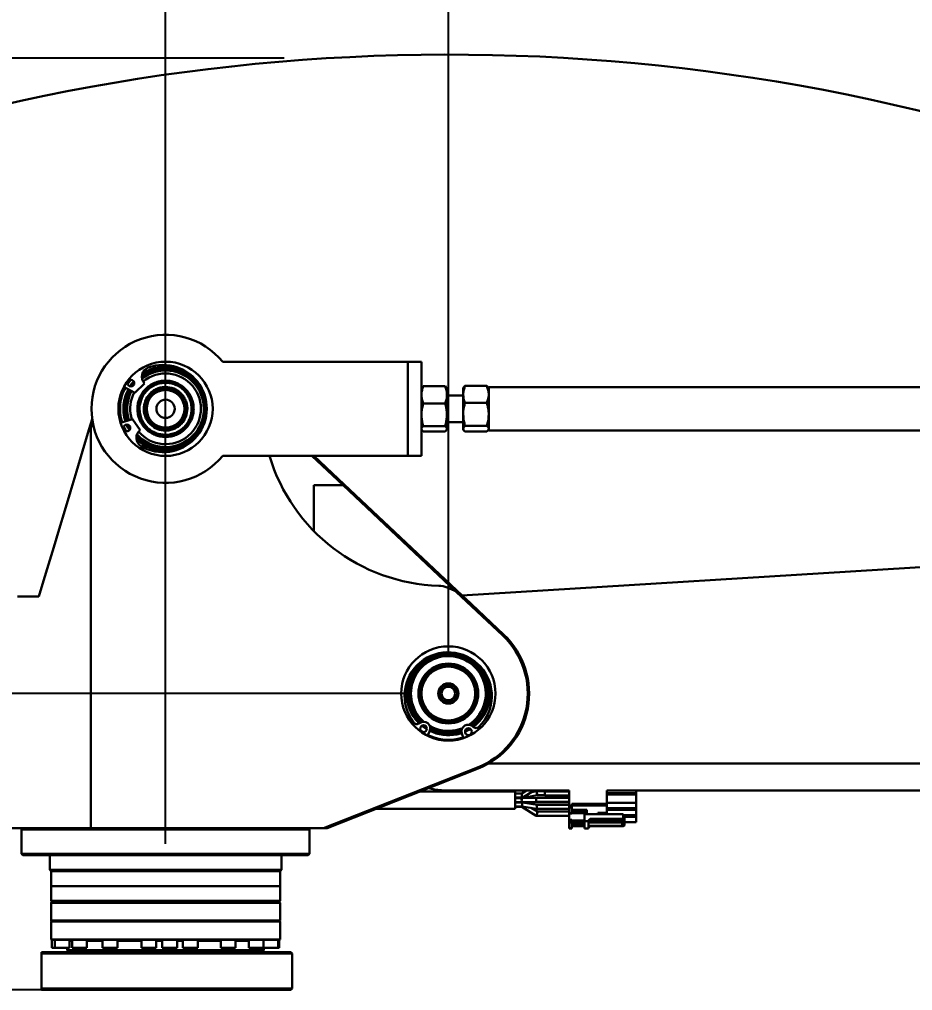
# Model space of a CAD drawing. Header units: millimetres. Extents: x 8 to 22425, y -1213 to 4973.
# Drawn here: x 1373 to 1704.6, y 4094.5 to 4455.1 of the extents above; entities that cross this region are included whole.
import ezdxf

# ---------------------------------------------------------------- set-up
doc = ezdxf.new("R2010")
doc.units = ezdxf.units.MM
doc.header["$PDSIZE"] = -1
doc.styles.get("Standard").update_dxf_attribs({"font": 'hyswlongfangsong.ttf'})
doc.dimstyles.new('ISO-25', dxfattribs={"dimscale": 25, "dimtxt": 3.5, "dimasz": 1.6, "dimexe": 1.25, "dimexo": 0.625, "dimtad": 1, "dimdec": 0, "dimzin": 9, "dimdsep": 46, "dimtxsty": 'Standard', "dimcen": 2.5, "dimadec": 0, "dimazin": 2, "dimtfac": 1, "dimtdec": 0, "dimtofl": 0, "dimtmove": 0, "dimatfit": 3, "dimfxl": 1, "dimarcsym": 0})

# ---------------------------------------------------------------- blocks, each defined once
blk = doc.blocks.new('*D105')
at = {"color": 0, "lineweight": -2, "transparency": 16777216}
for p, q in [((1532.24, 4220.4), (1532.24, 4551.05)), ((2332.24, 4220.4), (2332.24, 4551.05)), ((1572.24, 4519.8), (2292.24, 4519.8))]:
    blk.add_line(p, q, dxfattribs=at)
at = {"color": 0, "transparency": 16777216}
for points in [[(1572.24, 4526.47), (1572.24, 4513.13), (1532.24, 4519.8)], [(2292.24, 4526.47), (2292.24, 4513.13), (2332.24, 4519.8)]]:
    blk.add_solid(points, dxfattribs=at)
at = {"layer": 'Defpoints', "color": 0, "transparency": 16777216}
for p in [(2332.24, 4519.8), (1532.24, 4204.78), (2332.24, 4204.78)]:
    blk.add_point(p, dxfattribs=at)
at = {"color": 0, "transparency": 16777216, "insert": (1932.24, 4579.18), "char_height": 87.5, "attachment_point": 5}
blk.add_mtext('800', dxfattribs=at)
blk = doc.blocks.new('*D107')
at = {"color": 0, "lineweight": -2, "transparency": 16777216}
for p, q in [((1427.24, 4148.9), (1427.24, 4551.48)), ((1532.24, 4220.4), (1532.24, 4551.48)), ((1387.24, 4520.23), (1204.5, 4520.23)), ((1572.24, 4520.23), (1612.24, 4520.23))]:
    blk.add_line(p, q, dxfattribs=at)
at = {"color": 0, "transparency": 16777216}
for points in [[(1387.24, 4526.89), (1387.24, 4513.56), (1427.24, 4520.23)], [(1572.24, 4526.89), (1572.24, 4513.56), (1532.24, 4520.23)]]:
    blk.add_solid(points, dxfattribs=at)
at = {"layer": 'Defpoints', "color": 0, "transparency": 16777216}
for p in [(1427.24, 4520.23), (1532.24, 4204.78), (1427.24, 4133.28)]:
    blk.add_point(p, dxfattribs=at)
at = {"color": 0, "transparency": 16777216, "insert": (1275.87, 4579.6), "char_height": 87.5, "attachment_point": 5}
blk.add_mtext('105', dxfattribs=at)
blk = doc.blocks.new('*D108')
at = {"color": 0, "lineweight": -2, "transparency": 16777216}
for p, q in [((1254.02, 4244.78), (1254.02, 4284.78)), ((1516.62, 4204.78), (1222.77, 4204.78)), ((1433.32, 4094.78), (1222.77, 4094.78)), ((1254.02, 4054.78), (1254.02, 3870.94))]:
    blk.add_line(p, q, dxfattribs=at)
at = {"color": 0, "transparency": 16777216}
for points in [[(1247.35, 4244.78), (1260.69, 4244.78), (1254.02, 4204.78)], [(1247.35, 4054.78), (1260.69, 4054.78), (1254.02, 4094.78)]]:
    blk.add_solid(points, dxfattribs=at)
at = {"layer": 'Defpoints', "color": 0, "transparency": 16777216}
for p in [(1532.24, 4204.78), (1254.02, 4094.78), (1448.95, 4094.78)]:
    blk.add_point(p, dxfattribs=at)
at = {"color": 0, "transparency": 16777216, "insert": (1194.65, 3942.86), "char_height": 87.5, "attachment_point": 5, "rotation": 90}
blk.add_mtext('110', dxfattribs=at)
blk = doc.blocks.new('*D160')
at = {"color": 0, "lineweight": -2, "transparency": 16777216}
for p, q in [((1471.3, 4440.64), (467.05, 4440.64)), ((498.3, 2852.78), (498.3, 4400.64)), ((2323.12, 2812.78), (467.05, 2812.78))]:
    blk.add_line(p, q, dxfattribs=at)
at = {"color": 0, "transparency": 16777216}
for points in [[(491.64, 4400.64), (504.97, 4400.64), (498.3, 4440.64)], [(491.64, 2852.78), (504.97, 2852.78), (498.3, 2812.78)]]:
    blk.add_solid(points, dxfattribs=at)
at = {"layer": 'Defpoints', "color": 0, "transparency": 16777216}
for p in [(498.3, 4440.64), (1486.92, 4440.64), (2338.74, 2812.78)]:
    blk.add_point(p, dxfattribs=at)
at = {"color": 0, "transparency": 16777216, "insert": (438.93, 3626.71), "char_height": 87.5, "attachment_point": 5, "rotation": 90}
blk.add_mtext('1628', dxfattribs=at)

msp = doc.modelspace()

# ---------------------------------------------------------------- linework, layer by layer
at = {"color": 161, "lineweight": 30, "true_color": 0x67adff}
for p, q in [((1517.24, 4327.99), (1448.46, 4327.99)), ((1517.24, 4292.99), (1517.24, 4327.99)), ((1517.24, 4327.99), (1522.24, 4327.99)), ((1522.24, 4327.99), (1522.24, 4292.99)), ((1413.18, 4319.82), (1414.3, 4321.25)), ((1411.56, 4316.79), (1412.32, 4318.29)), ((1411.73, 4318.6), (1415.81, 4316.47)), ((1412.72, 4316.32), (1413.43, 4317.71)), ((1412.9, 4316.25), (1413.55, 4317.65)), ((1413.29, 4316.09), (1413.92, 4317.45)), ((1414.07, 4317.37), (1413.45, 4316.03)), ((1414.63, 4317.08), (1414.04, 4315.79)), ((1415.61, 4319.74), (1415.02, 4318.95)), ((1415.81, 4316.47), (1419.42, 4319.92)), ((1522.37, 4318.33), (1522.24, 4318.11)), ((1531.06, 4318.92), (1522.92, 4318.92)), ((1531.49, 4318.32), (1531.06, 4318.92)), ((1531.74, 4318.11), (1531.59, 4318.37)), ((1531.74, 4318.11), (1531.74, 4315.71)), ((1537.89, 4318.37), (1537.74, 4318.11)), ((1537.74, 4315.83), (1537.74, 4318.11)), ((1546.56, 4318.97), (1538.42, 4318.97)), ((1546.97, 4318.36), (1546.56, 4318.97)), ((1547.24, 4318.11), (1547.07, 4318.42)), ((2192.24, 4318.49), (1547.24, 4318.49)), ((1547.24, 4318.49), (1547.24, 4302.52)), ((1415.06, 4315.38), (1415.61, 4316.57)), ((1531.74, 4315.71), (1531.74, 4308.3)), ((1537.74, 4315.49), (1531.74, 4315.49)), ((1537.74, 4308.45), (1537.74, 4315.83)), ((1531.06, 4312.51), (1522.92, 4312.51)), ((1546.56, 4312.69), (1538.42, 4312.69)), ((1398.78, 4302.63), (1400.01, 4306.7)), ((1414.93, 4306.63), (1410.54, 4305.25)), ((1417.88, 4302.59), (1414.93, 4306.63)), ((1531.74, 4308.3), (1531.74, 4303.08)), ((1537.74, 4303.12), (1537.74, 4308.45)), ((1400.19, 4305.57), (1399.55, 4303.43)), ((1399.55, 4154.78), (1399.55, 4303.43)), ((1412.63, 4302.19), (1411.75, 4303.77)), ((1413.93, 4302.65), (1412.95, 4304.63)), ((1414.14, 4303.13), (1413.46, 4304.5)), ((1413.72, 4304.33), (1414.16, 4303.45)), ((1522.24, 4302.88), (1522.37, 4302.66)), ((1531.06, 4304.09), (1522.92, 4304.09)), ((1531.59, 4302.61), (1531.74, 4302.88)), ((1531.74, 4305.49), (1537.74, 4305.49)), ((1531.74, 4303.08), (1531.74, 4302.88)), ((1537.74, 4302.88), (1537.74, 4303.12)), ((1537.74, 4302.88), (1537.89, 4302.62)), ((1546.56, 4304.22), (1538.42, 4304.22)), ((1547.07, 4302.57), (1547.24, 4302.88)), ((1547.24, 4302.52), (1547.24, 4302.49)), ((1547.24, 4302.49), (2192.24, 4302.49)), ((1531.06, 4302.07), (1522.92, 4302.07)), ((1546.56, 4302.02), (1538.42, 4302.02)), ((1517.24, 4292.99), (1448.46, 4292.99)), ((1493.17, 4282.08), (1481.58, 4292.99)), ((1482.3, 4292.99), (1493.51, 4282.44)), ((1522.24, 4292.99), (1517.24, 4292.99)), ((1482.24, 4282.08), (1493.16, 4282.08)), ((1482.24, 4265.2), (1482.24, 4282.08)), ((1535.15, 4242.56), (1493.16, 4282.08)), ((1493.51, 4282.44), (1537.36, 4241.16)), ((1537.22, 4241.15), (2226.09, 4283.58)), ((1552.46, 4226.26), (1535.15, 4242.56)), ((1380.24, 4240.78), (1372.24, 4240.78)), ((1538.43, 4240.15), (1552.81, 4226.62)), ((1522.61, 4190.53), (1522.02, 4190.95)), ((1524.18, 4192.14), (1523.02, 4192.96)), ((1523.95, 4192.52), (1523.45, 4192.88)), ((1525.29, 4190.7), (1524.5, 4189.08)), ((1537.17, 4191), (1535.23, 4190.45)), ((1537.15, 4190.82), (1535.26, 4190.3)), ((1537.15, 4190.61), (1535.3, 4190.1)), ((1537.16, 4190.48), (1535.32, 4189.98)), ((1537.2, 4190.2), (1535.38, 4189.7)), ((1537.23, 4190.1), (1535.4, 4189.6)), ((1537.76, 4188.49), (1535.75, 4187.94)), ((1537.86, 4188.2), (1537.28, 4189.91)), ((1485.94, 4154.78), (1543.08, 4177.34)), ((1543.26, 4176.87), (1487.31, 4154.78)), ((1547.21, 4178.78), (2292.24, 4178.78)), ((1532.24, 4168.78), (1577.09, 4168.78)), ((1561.29, 4168.78), (1559.48, 4167.66)), ((1559.92, 4166.17), (1564.14, 4168.78)), ((1577.09, 4163.06), (1577.09, 4168.78)), ((1591.1, 4168.78), (2292.24, 4168.78)), ((1591.1, 4168.78), (1591.1, 4163.86)), ((1602.02, 4168.78), (1602.02, 4167.77)), ((1557.09, 4168.45), (1521.93, 4168.45)), ((1557.09, 4166.68), (1557.09, 4168.45)), ((1559.48, 4167.67), (1557.09, 4167.67)), ((1557.09, 4161.95), (1557.09, 4166.68)), ((1557.09, 4166.17), (1559.9, 4166.17)), ((1557.09, 4166.06), (1560.1, 4166.06)), ((1559.69, 4165.97), (1557.09, 4165.97)), ((1565.09, 4166.01), (1559.69, 4165.97)), ((1560.1, 4166.06), (1565.16, 4166.97)), ((1565.03, 4168.47), (1563.08, 4168.12)), ((1568.1, 4168.47), (1565.03, 4168.47)), ((1577.09, 4166.01), (1565.09, 4166.01)), ((1565.16, 4166.97), (1568.1, 4166.97)), ((1568.1, 4168.47), (1568.1, 4168.04)), ((1577.09, 4168.44), (1568.1, 4168.45)), ((1568.1, 4168.04), (1568.1, 4168.02)), ((1568.1, 4166.94), (1568.1, 4168.02)), ((1568.1, 4166.94), (1577.09, 4166.94)), ((1602.02, 4167.77), (1591.1, 4167.77)), ((1591.1, 4167.26), (1602.02, 4167.26)), ((1602.02, 4167.26), (1602.02, 4167.77)), ((1602.02, 4167.26), (1602.02, 4164.2)), ((1505.47, 4161.95), (1557.09, 4161.95)), ((1557.09, 4164.47), (1559.7, 4164.47)), ((1557.09, 4164.43), (1559.69, 4164.43)), ((1559.76, 4164.33), (1557.09, 4164.33)), ((1557.09, 4162.83), (1559.64, 4162.83)), ((1557.09, 4162.67), (1559.48, 4162.67)), ((1559.47, 4162.67), (1564.87, 4159.41)), ((1559.63, 4162.83), (1565.03, 4161.96)), ((1559.69, 4164.43), (1565.09, 4164.4)), ((1559.7, 4164.47), (1565.1, 4164.51)), ((1565.16, 4163.46), (1559.76, 4164.33)), ((1565.3, 4160.91), (1563, 4162.29)), ((1565.03, 4161.96), (1577.09, 4161.96)), ((1565.09, 4164.4), (1577.09, 4164.4)), ((1565.1, 4163.07), (1565.09, 4163.05)), ((1565.1, 4164.51), (1577.09, 4164.51)), ((1577.09, 4163.46), (1565.16, 4163.46)), ((1578.1, 4163.06), (1577.09, 4163.06)), ((1577.09, 4162.39), (1577.09, 4163.06)), ((1577.09, 4162.39), (1578.1, 4162.39)), ((1577.09, 4160.32), (1577.09, 4162.39)), ((1591.1, 4163.86), (1578.1, 4163.86)), ((1578.1, 4163.86), (1578.1, 4163.06)), ((1591.1, 4163.19), (1578.1, 4163.19)), ((1578.1, 4162.39), (1578.1, 4163.06)), ((1578.1, 4160.77), (1578.1, 4162.39)), ((1578.1, 4161.57), (1583.6, 4161.57)), ((1583.6, 4160.77), (1583.6, 4161.57)), ((1591.1, 4163.19), (1591.09, 4159.98)), ((1602.02, 4161.61), (1591.09, 4161.61)), ((1602.02, 4164.2), (1591.1, 4164.21)), ((1591.1, 4163.19), (1591.1, 4163.86)), ((1602.02, 4162.15), (1591.1, 4162.15)), ((1602.02, 4164.2), (1602.02, 4162.15)), ((1602.02, 4162.15), (1602.02, 4161.61)), ((1602.02, 4161.61), (1602.02, 4159.56)), ((1564.88, 4159.41), (1577.09, 4159.41)), ((1577.09, 4160.91), (1565.29, 4160.91)), ((1577.09, 4160.32), (1578.09, 4160.32)), ((1577.09, 4160.26), (1577.09, 4160.32)), ((1577.09, 4160.26), (1578.09, 4160.26)), ((1577.09, 4160.26), (1577.09, 4157.86)), ((1578.09, 4160.32), (1583.6, 4160.32)), ((1578.09, 4160.26), (1578.09, 4160.32)), ((1583.6, 4160.77), (1578.1, 4160.77)), ((1582.74, 4159.98), (1596.64, 4159.98)), ((1582.74, 4157.39), (1582.74, 4159.98)), ((1583.6, 4160.32), (1583.6, 4160.77)), ((1584.24, 4157.66), (1584.94, 4158.28)), ((1584.94, 4158.28), (1597.14, 4158.28)), ((1584.94, 4158.28), (1584.94, 4157.51)), ((1587.74, 4160.46), (1590.74, 4160.46)), ((1587.74, 4160), (1587.74, 4160.46)), ((1587.74, 4160), (1587.93, 4159.98)), ((1590.74, 4160.46), (1590.74, 4160)), ((1597.14, 4158.28), (1597.14, 4159.86)), ((1597.14, 4157.51), (1597.14, 4158.28)), ((1602.02, 4159.56), (1597.44, 4159.56)), ((1602.02, 4159.01), (1597.61, 4159.01)), ((1597.64, 4158.5), (1597.64, 4158.86)), ((1597.64, 4157.95), (1597.64, 4158.5)), ((1597.64, 4157.95), (1597.64, 4157.69)), ((1602.02, 4159.56), (1602.02, 4159.01)), ((1602.02, 4159.01), (1602.02, 4156.96)), ((1374.24, 4154.78), (1373.74, 4154.28)), ((1485.94, 4154.78), (1399.55, 4154.78)), ((1480.74, 4154.28), (1480.24, 4154.78)), ((1577.09, 4157.86), (1578.09, 4157.86)), ((1577.09, 4157.51), (1577.09, 4157.86)), ((1578.09, 4157.51), (1577.09, 4157.51)), ((1577.09, 4156.83), (1577.09, 4157.51)), ((1578.09, 4156.83), (1577.09, 4156.83)), ((1577.09, 4154.76), (1577.09, 4156.83)), ((1578.09, 4154.76), (1577.09, 4154.76)), ((1577.09, 4154.71), (1577.09, 4154.76)), ((1577.09, 4154.71), (1578.09, 4154.71)), ((1578.09, 4157.51), (1578.09, 4157.86)), ((1578.09, 4157.64), (1582.74, 4157.64)), ((1578.09, 4156.83), (1578.09, 4157.51)), ((1582.74, 4156.83), (1578.09, 4156.83)), ((1578.09, 4154.76), (1578.09, 4156.38)), ((1578.09, 4156.38), (1582.74, 4156.38)), ((1578.09, 4155.56), (1582.74, 4155.56)), ((1578.09, 4155.51), (1582.74, 4155.51)), ((1578.09, 4154.71), (1578.09, 4154.76)), ((1582.74, 4157.39), (1584.24, 4157.39)), ((1582.74, 4154.6), (1582.74, 4157.39)), ((1582.74, 4154.6), (1584.24, 4154.6)), ((1584.24, 4157.66), (1584.24, 4157.39)), ((1584.94, 4157.51), (1584.24, 4156.88)), ((1584.24, 4154.6), (1584.24, 4157.39)), ((1596.73, 4156.88), (1584.24, 4156.88)), ((1596.73, 4155.64), (1584.24, 4155.64)), ((1584.24, 4154.86), (1584.94, 4155.49)), ((1584.94, 4157.51), (1597.14, 4157.51)), ((1584.94, 4155.64), (1584.94, 4155.49)), ((1584.94, 4155.49), (1597.14, 4155.49)), ((1596.73, 4155.64), (1596.73, 4156.88)), ((1597.49, 4157.38), (1597.08, 4157.01)), ((1597.08, 4155.77), (1597.08, 4157.01)), ((1597.49, 4156.13), (1597.08, 4155.77)), ((1597.14, 4155.49), (1597.14, 4155.82)), ((1597.49, 4157.38), (1597.49, 4156.13)), ((1597.64, 4156.45), (1597.64, 4157.69)), ((1597.64, 4156.96), (1602.02, 4156.96)), ((1597.64, 4156.16), (1597.64, 4156.45)), ((1373.74, 4154.28), (1373.74, 4145.28)), ((1480.74, 4145.28), (1480.74, 4154.28)), ((1373.74, 4145.28), (1374.24, 4144.78)), ((1384.24, 4144.78), (1384.24, 4139.28)), ((1470.24, 4139.28), (1470.24, 4144.78)), ((1480.24, 4144.78), (1480.74, 4145.28)), ((1384.24, 4139.28), (1384.74, 4138.78)), ((1384.74, 4138.78), (1384.74, 4127.78)), ((1469.74, 4138.78), (1470.24, 4139.28)), ((1469.74, 4127.78), (1469.74, 4138.78)), ((1384.74, 4133.28), (1469.74, 4133.28)), ((1384.74, 4127.78), (1385.24, 4127.28)), ((1384.94, 4127.28), (1384.74, 4127.08)), ((1384.74, 4127.08), (1384.74, 4120.48)), ((1469.24, 4127.28), (1469.74, 4127.78)), ((1469.74, 4127.08), (1469.54, 4127.28)), ((1469.74, 4120.48), (1469.74, 4127.08)), ((1384.74, 4120.48), (1384.94, 4120.28)), ((1384.94, 4120.28), (1384.74, 4120.08)), ((1384.74, 4120.08), (1384.74, 4113.48)), ((1469.54, 4120.28), (1469.74, 4120.48)), ((1469.74, 4120.08), (1469.54, 4120.28)), ((1469.74, 4113.48), (1469.74, 4120.08)), ((1384.74, 4113.48), (1384.94, 4113.28)), ((1385.02, 4113.28), (1385.02, 4110.28)), ((1386.08, 4113.28), (1386.08, 4110.28)), ((1391.58, 4110.28), (1391.58, 4113.27)), ((1392.53, 4112.88), (1391.58, 4112.88)), ((1392.53, 4113.28), (1392.53, 4110.28)), ((1398.03, 4110.28), (1398.03, 4113.28)), ((1403.85, 4113.28), (1403.85, 4110.28)), ((1409.35, 4110.28), (1409.35, 4113.28)), ((1418.31, 4113.28), (1418.31, 4110.28)), ((1423.81, 4110.28), (1423.81, 4113.28)), ((1426.04, 4112.88), (1423.81, 4112.88)), ((1426.04, 4113.28), (1426.04, 4110.28)), ((1431.54, 4110.28), (1431.54, 4113.28)), ((1433.71, 4113.28), (1433.71, 4110.28)), ((1439.21, 4110.28), (1439.21, 4113.28)), ((1447.71, 4113.28), (1447.71, 4110.28)), ((1453.21, 4110.28), (1453.21, 4113.28)), ((1458.17, 4112.88), (1453.21, 4112.88)), ((1458.17, 4113.28), (1458.17, 4110.28)), ((1463.67, 4110.28), (1463.67, 4113.28)), ((1469, 4110.28), (1469, 4113.28)), ((1469.46, 4110.28), (1469.46, 4113.28)), ((1469.54, 4113.28), (1469.74, 4113.48)), ((1381.24, 4108.28), (1381.24, 4108.78)), ((1381.24, 4108.28), (1381.24, 4095.28)), ((1385.02, 4110.28), (1386.08, 4110.28)), ((1386.08, 4110.28), (1390.45, 4110.28)), ((1390.45, 4110.28), (1391.58, 4110.28)), ((1390.74, 4110.28), (1390.74, 4109.48)), ((1390.74, 4109.48), (1390.94, 4109.28)), ((1396.9, 4110.28), (1398.03, 4110.28)), ((1398.24, 4109.28), (1398.24, 4108.78)), ((1403.85, 4110.28), (1408.22, 4110.28)), ((1408.22, 4110.28), (1409.35, 4110.28)), ((1418.31, 4110.28), (1422.68, 4110.28)), ((1422.68, 4110.28), (1423.81, 4110.28)), ((1430.41, 4110.28), (1431.54, 4110.28)), ((1433.71, 4110.28), (1438.08, 4110.28)), ((1438.08, 4110.28), (1439.21, 4110.28)), ((1447.71, 4110.28), (1452.07, 4110.28)), ((1452.07, 4110.28), (1453.21, 4110.28)), ((1456.24, 4108.78), (1456.24, 4109.28)), ((1458.17, 4110.28), (1462.54, 4110.28)), ((1462.54, 4110.28), (1463.67, 4110.28)), ((1463.54, 4109.28), (1463.74, 4109.48)), ((1463.67, 4110.28), (1467.87, 4110.28)), ((1463.74, 4109.48), (1463.74, 4110.28)), ((1467.87, 4110.28), (1469, 4110.28)), ((1469, 4110.28), (1469.46, 4110.28)), ((1474.24, 4108.28), (1473.74, 4108.78)), ((1474.24, 4095.28), (1474.24, 4108.28)), ((1381.24, 4094.78), (1381.24, 4095.28)), ((1473.74, 4094.78), (1474.24, 4095.28))]:
    msp.add_line(p, q, dxfattribs=at)
at = {"color": 161, "lineweight": 30, "true_color": 0x67adff, "flags": 128}
for points in [[(1414.21, 4318.79), (1415.31, 4320.3), (1415.52, 4320.56)], [(1414.73, 4318.82), (1415.63, 4320.04), (1415.64, 4320.05)], [(1398.78, 4302.63), (1396.44, 4294.82), (1394.16, 4287.21), (1391.95, 4279.84), (1389.81, 4272.69), (1387.74, 4265.78), (1385.74, 4259.13), (1383.83, 4252.74), (1381.99, 4246.62), (1380.24, 4240.78)], [(1524.24, 4191.5), (1524, 4191.65), (1522.4, 4192.8)], [(1524.25, 4191.61), (1524.05, 4191.74), (1522.49, 4192.86)], [(1524.23, 4191.96), (1524.2, 4191.97), (1522.83, 4192.95)], [(1537.46, 4191.91), (1537.22, 4191.82), (1535.07, 4191.19)], [(1540.34, 4191.68), (1539.79, 4191.35), (1538.43, 4190.68)], [(1540.43, 4191.62), (1539.83, 4191.26), (1538.43, 4190.57)], [(1540.02, 4191.82), (1539.65, 4191.6), (1538.5, 4191.01)], [(1539.84, 4191.85), (1539.58, 4191.71), (1538.57, 4191.19)], [(1590.54, 4159.98), (1590.61, 4159.99), (1590.74, 4160)], [(1365.24, 4154.78), (1365.29, 4154.78), (1365.64, 4154.78), (1366.35, 4154.78), (1367.4, 4154.78), (1368.8, 4154.78), (1370.54, 4154.78), (1372.61, 4154.78), (1375, 4154.78), (1377.7, 4154.78), (1380.69, 4154.78), (1383.96, 4154.78), (1387.5, 4154.78), (1391.29, 4154.78), (1395.31, 4154.78), (1399.55, 4154.78)], [(1485.94, 4154.78), (1486.18, 4154.78), (1486.41, 4154.78), (1486.62, 4154.78), (1486.82, 4154.78), (1486.99, 4154.78), (1487.12, 4154.78), (1487.22, 4154.78), (1487.28, 4154.78), (1487.31, 4154.78)], [(1373.74, 4154.28), (1373.83, 4154.28), (1374.26, 4154.28), (1375.03, 4154.28), (1376.16, 4154.28), (1377.63, 4154.28), (1379.42, 4154.28), (1381.54, 4154.28), (1383.96, 4154.28)], [(1383.96, 4154.28), (1386.67, 4154.28), (1389.64, 4154.28), (1392.87, 4154.28), (1396.33, 4154.28), (1399.99, 4154.28), (1403.83, 4154.28), (1407.83, 4154.28), (1411.96, 4154.28), (1416.19, 4154.28), (1420.49, 4154.28), (1424.84, 4154.28), (1429.2, 4154.28), (1433.56, 4154.28), (1437.87, 4154.28), (1442.1, 4154.28), (1446.24, 4154.28), (1450.26, 4154.28), (1454.12, 4154.28), (1457.8, 4154.28), (1461.28, 4154.28), (1464.53, 4154.28), (1467.53, 4154.28), (1470.27, 4154.28), (1472.71, 4154.28), (1474.86, 4154.28), (1476.69, 4154.28), (1478.19, 4154.28), (1479.35, 4154.28), (1480.16, 4154.28), (1480.63, 4154.28), (1480.74, 4154.28)], [(1480.74, 4145.28), (1480.72, 4145.28), (1480.44, 4145.28), (1479.8, 4145.28), (1478.81, 4145.28), (1477.48, 4145.28), (1475.82, 4145.28), (1473.83, 4145.28), (1471.53, 4145.28), (1468.93, 4145.28), (1466.06, 4145.28), (1462.93, 4145.28), (1459.56, 4145.28), (1455.98, 4145.28), (1452.21, 4145.28), (1448.27, 4145.28), (1444.19, 4145.28), (1440, 4145.28), (1435.72, 4145.28), (1431.38, 4145.28), (1427.02, 4145.28), (1422.66, 4145.28), (1418.33, 4145.28), (1414.06, 4145.28), (1409.88, 4145.28), (1405.81, 4145.28), (1401.89, 4145.28), (1398.13, 4145.28), (1394.57, 4145.28), (1391.23, 4145.28), (1388.12, 4145.28), (1385.28, 4145.28), (1382.71, 4145.28), (1380.44, 4145.28), (1378.49, 4145.28), (1376.85, 4145.28), (1375.55, 4145.28), (1374.6, 4145.28), (1374, 4145.28), (1373.75, 4145.28), (1373.74, 4145.28)], [(1480.24, 4144.78), (1480.24, 4144.78), (1480.05, 4144.78), (1479.5, 4144.78), (1478.61, 4144.78), (1477.37, 4144.78), (1475.8, 4144.78), (1473.91, 4144.78), (1471.71, 4144.78), (1469.21, 4144.78), (1466.43, 4144.78), (1463.4, 4144.78), (1460.12, 4144.78), (1456.62, 4144.78), (1452.93, 4144.78), (1449.06, 4144.78), (1445.05, 4144.78), (1440.92, 4144.78), (1436.7, 4144.78), (1432.42, 4144.78), (1428.11, 4144.78), (1423.78, 4144.78), (1419.48, 4144.78), (1415.24, 4144.78), (1411.07, 4144.78), (1407.01, 4144.78), (1403.08, 4144.78), (1399.32, 4144.78), (1395.74, 4144.78), (1392.37, 4144.78), (1389.23, 4144.78), (1386.35, 4144.78), (1383.74, 4144.78), (1381.41, 4144.78), (1379.4, 4144.78), (1377.7, 4144.78), (1376.33, 4144.78), (1375.3, 4144.78), (1374.61, 4144.78), (1374.28, 4144.78), (1374.24, 4144.78)], [(1470.24, 4139.28), (1470.24, 4139.28), (1470.03, 4139.28), (1469.46, 4139.28), (1468.54, 4139.28), (1467.28, 4139.28), (1465.69, 4139.28), (1463.78, 4139.28), (1461.56, 4139.28), (1459.06, 4139.28), (1456.3, 4139.28), (1453.3, 4139.28), (1450.08, 4139.28), (1446.68, 4139.28), (1443.11, 4139.28), (1439.41, 4139.28), (1435.61, 4139.28), (1431.74, 4139.28), (1427.83, 4139.28), (1423.92, 4139.28), (1420.03, 4139.28), (1416.21, 4139.28), (1412.47, 4139.28), (1408.86, 4139.28), (1405.4, 4139.28), (1402.12, 4139.28), (1399.05, 4139.28), (1396.22, 4139.28), (1393.64, 4139.28), (1391.34, 4139.28), (1389.34, 4139.28), (1387.65, 4139.28), (1386.29, 4139.28), (1385.26, 4139.28), (1384.59, 4139.28), (1384.27, 4139.28), (1384.24, 4139.28)], [(1469.74, 4138.78), (1469.61, 4138.78), (1469.14, 4138.78), (1468.32, 4138.78), (1467.16, 4138.78), (1465.66, 4138.78), (1463.85, 4138.78), (1461.74, 4138.78), (1459.34, 4138.78), (1456.67, 4138.78), (1453.76, 4138.78), (1450.63, 4138.78), (1447.31, 4138.78), (1443.82, 4138.78), (1440.19, 4138.78), (1436.46, 4138.78), (1432.64, 4138.78), (1428.79, 4138.78), (1424.92, 4138.78), (1421.07, 4138.78), (1417.27, 4138.78), (1413.56, 4138.78), (1409.95, 4138.78), (1406.5, 4138.78), (1403.21, 4138.78), (1400.12, 4138.78), (1397.26, 4138.78), (1394.64, 4138.78), (1392.3, 4138.78), (1390.24, 4138.78), (1388.49, 4138.78), (1387.07, 4138.78), (1385.97, 4138.78), (1385.22, 4138.78), (1384.82, 4138.78), (1384.74, 4138.78)], [(1469.74, 4127.78), (1469.74, 4127.78), (1469.53, 4127.78), (1468.97, 4127.78), (1468.06, 4127.78), (1466.81, 4127.78), (1465.24, 4127.78), (1463.35, 4127.78), (1461.16, 4127.78), (1458.69, 4127.78), (1455.97, 4127.78), (1453, 4127.78), (1449.82, 4127.78), (1446.45, 4127.78), (1442.92, 4127.78), (1439.27, 4127.78), (1435.51, 4127.78), (1431.68, 4127.78), (1427.82, 4127.78), (1423.95, 4127.78), (1420.11, 4127.78), (1416.33, 4127.78), (1412.64, 4127.78), (1409.08, 4127.78), (1405.66, 4127.78), (1402.42, 4127.78), (1399.38, 4127.78), (1396.58, 4127.78), (1394.03, 4127.78), (1391.76, 4127.78), (1389.78, 4127.78), (1388.11, 4127.78), (1386.76, 4127.78), (1385.75, 4127.78), (1385.09, 4127.78), (1384.77, 4127.78), (1384.74, 4127.78)], [(1452.22, 4127.08), (1448.99, 4127.08), (1445.58, 4127.08), (1442.02, 4127.08), (1438.33, 4127.08), (1434.56, 4127.08), (1430.72, 4127.08), (1426.85, 4127.08), (1422.99, 4127.08), (1419.16, 4127.08), (1415.4, 4127.08), (1411.74, 4127.08), (1408.21, 4127.08), (1404.83, 4127.08), (1401.64, 4127.08), (1398.66, 4127.08), (1395.92, 4127.08), (1393.43, 4127.08), (1391.23, 4127.08), (1389.33, 4127.08), (1387.74, 4127.08), (1386.48, 4127.08), (1385.55, 4127.08), (1384.97, 4127.08), (1384.74, 4127.08), (1384.74, 4127.08)], [(1452.1, 4127.28), (1448.89, 4127.28), (1445.5, 4127.28), (1441.95, 4127.28), (1438.28, 4127.28), (1434.52, 4127.28), (1430.7, 4127.28), (1426.86, 4127.28), (1423.01, 4127.28), (1419.2, 4127.28), (1415.46, 4127.28), (1411.81, 4127.28), (1408.3, 4127.28), (1404.93, 4127.28), (1401.76, 4127.28), (1398.79, 4127.28), (1396.06, 4127.28), (1393.59, 4127.28), (1391.4, 4127.28), (1389.51, 4127.28), (1387.93, 4127.28), (1386.67, 4127.28), (1385.75, 4127.28), (1385.17, 4127.28), (1384.94, 4127.28), (1384.94, 4127.28)], [(1469.54, 4127.28), (1469.52, 4127.28), (1469.22, 4127.28), (1468.58, 4127.28), (1467.59, 4127.28), (1466.27, 4127.28), (1464.62, 4127.28), (1462.66, 4127.28), (1460.41, 4127.28), (1457.89, 4127.28), (1455.11, 4127.28), (1452.1, 4127.28)], [(1469.74, 4127.08), (1469.72, 4127.08), (1469.42, 4127.08), (1468.77, 4127.08), (1467.78, 4127.08), (1466.45, 4127.08), (1464.8, 4127.08), (1462.83, 4127.08), (1460.57, 4127.08), (1458.04, 4127.08), (1455.24, 4127.08), (1452.22, 4127.08)], [(1469.74, 4120.48), (1469.61, 4120.48), (1469.14, 4120.48), (1468.32, 4120.48), (1467.16, 4120.48), (1465.66, 4120.48), (1463.85, 4120.48), (1461.74, 4120.48), (1459.34, 4120.48), (1456.67, 4120.48), (1453.76, 4120.48), (1450.63, 4120.48), (1447.31, 4120.48), (1443.82, 4120.48), (1440.19, 4120.48), (1436.46, 4120.48), (1432.64, 4120.48), (1428.79, 4120.48), (1424.92, 4120.48), (1421.07, 4120.48), (1417.27, 4120.48), (1413.56, 4120.48), (1409.95, 4120.48), (1406.5, 4120.48), (1403.21, 4120.48), (1400.12, 4120.48), (1397.26, 4120.48), (1394.64, 4120.48), (1392.3, 4120.48), (1390.24, 4120.48), (1388.49, 4120.48), (1387.07, 4120.48), (1385.97, 4120.48), (1385.22, 4120.48), (1384.82, 4120.48), (1384.74, 4120.48)], [(1384.74, 4120.08), (1384.74, 4120.08), (1384.97, 4120.08), (1385.55, 4120.08), (1386.48, 4120.08), (1387.74, 4120.08), (1389.33, 4120.08), (1391.23, 4120.08), (1393.43, 4120.08), (1395.92, 4120.08), (1398.66, 4120.08), (1401.64, 4120.08), (1404.83, 4120.08), (1408.21, 4120.08), (1411.74, 4120.08), (1415.4, 4120.08), (1419.16, 4120.08), (1422.99, 4120.08), (1426.85, 4120.08), (1430.72, 4120.08), (1434.56, 4120.08), (1438.33, 4120.08), (1442.02, 4120.08), (1445.58, 4120.08), (1448.99, 4120.08), (1452.22, 4120.08)], [(1384.94, 4120.28), (1384.94, 4120.28), (1385.17, 4120.28), (1385.75, 4120.28), (1386.67, 4120.28), (1387.93, 4120.28), (1389.51, 4120.28), (1391.4, 4120.28), (1393.59, 4120.28), (1396.06, 4120.28), (1398.79, 4120.28), (1401.76, 4120.28), (1404.93, 4120.28), (1408.29, 4120.28), (1411.81, 4120.28), (1415.46, 4120.28), (1419.2, 4120.28), (1423.01, 4120.28), (1426.86, 4120.28), (1430.7, 4120.28), (1434.52, 4120.28), (1438.28, 4120.28), (1441.95, 4120.28), (1445.49, 4120.28), (1448.89, 4120.28), (1452.1, 4120.28)], [(1384.94, 4120.28), (1384.97, 4120.28), (1385.28, 4120.28), (1385.95, 4120.28), (1386.95, 4120.28), (1388.29, 4120.28), (1389.95, 4120.28), (1391.92, 4120.28), (1394.19, 4120.28), (1396.72, 4120.28), (1399.51, 4120.28), (1402.53, 4120.28), (1405.76, 4120.28), (1409.16, 4120.28), (1412.71, 4120.28), (1416.39, 4120.28), (1420.15, 4120.28), (1423.97, 4120.28), (1427.82, 4120.28), (1431.66, 4120.28), (1435.47, 4120.28), (1439.21, 4120.28), (1442.85, 4120.28), (1446.36, 4120.28), (1449.71, 4120.28), (1452.88, 4120.28), (1455.83, 4120.28), (1458.55, 4120.28), (1461, 4120.28), (1463.18, 4120.28), (1465.06, 4120.28), (1466.63, 4120.28), (1467.87, 4120.28), (1468.77, 4120.28), (1469.33, 4120.28), (1469.54, 4120.28), (1469.54, 4120.28)], [(1452.1, 4120.28), (1455.11, 4120.28), (1457.89, 4120.28), (1460.41, 4120.28), (1462.66, 4120.28), (1464.62, 4120.28), (1466.27, 4120.28), (1467.59, 4120.28), (1468.58, 4120.28), (1469.22, 4120.28), (1469.52, 4120.28), (1469.54, 4120.28)], [(1452.22, 4120.08), (1455.24, 4120.08), (1458.04, 4120.08), (1460.57, 4120.08), (1462.83, 4120.08), (1464.8, 4120.08), (1466.45, 4120.08), (1467.78, 4120.08), (1468.77, 4120.08), (1469.42, 4120.08), (1469.72, 4120.08), (1469.74, 4120.08)], [(1384.74, 4113.48), (1384.74, 4113.48), (1384.97, 4113.48), (1385.55, 4113.48), (1386.48, 4113.48), (1387.74, 4113.48), (1389.33, 4113.48), (1391.23, 4113.48), (1393.43, 4113.48), (1395.92, 4113.48), (1398.66, 4113.48), (1401.64, 4113.48), (1404.83, 4113.48), (1408.2, 4113.48), (1411.74, 4113.48), (1415.4, 4113.48), (1419.16, 4113.48), (1422.99, 4113.48), (1426.85, 4113.48), (1430.72, 4113.48), (1434.56, 4113.48), (1438.33, 4113.48), (1442.02, 4113.48), (1445.58, 4113.48), (1448.99, 4113.48), (1452.22, 4113.48)], [(1384.94, 4113.28), (1385.01, 4113.28), (1385.42, 4113.28), (1386.17, 4113.28), (1387.26, 4113.28), (1388.68, 4113.28), (1390.42, 4113.28), (1392.46, 4113.28), (1394.8, 4113.28), (1397.4, 4113.28), (1400.25, 4113.28), (1403.32, 4113.28), (1406.59, 4113.28), (1410.04, 4113.28), (1413.62, 4113.28), (1417.32, 4113.28), (1421.1, 4113.28), (1424.93, 4113.28), (1428.78, 4113.28), (1432.62, 4113.28), (1436.41, 4113.28), (1440.13, 4113.28), (1443.74, 4113.28), (1447.21, 4113.28), (1450.52, 4113.28), (1453.64, 4113.28), (1456.53, 4113.28), (1459.19, 4113.28), (1461.57, 4113.28), (1463.68, 4113.28), (1465.48, 4113.28), (1466.97, 4113.28), (1468.12, 4113.28), (1468.94, 4113.28), (1469.41, 4113.28), (1469.54, 4113.28)], [(1403.85, 4112.88), (1402.46, 4112.88), (1399.96, 4112.88), (1398.03, 4112.88)], [(1418.31, 4112.88), (1418.02, 4112.88), (1414.61, 4112.88), (1411.31, 4112.88), (1409.35, 4112.88)], [(1433.71, 4112.88), (1432.24, 4112.88), (1431.54, 4112.88)], [(1447.71, 4112.88), (1445.7, 4112.88), (1442.52, 4112.88), (1439.21, 4112.88)], [(1452.22, 4113.48), (1455.24, 4113.48), (1458.04, 4113.48), (1460.57, 4113.48), (1462.83, 4113.48), (1464.8, 4113.48), (1466.45, 4113.48), (1467.78, 4113.48), (1468.77, 4113.48), (1469.42, 4113.48), (1469.72, 4113.48), (1469.74, 4113.48)], [(1381.24, 4108.78), (1382, 4108.78), (1383.11, 4108.78), (1384.54, 4108.78), (1386.3, 4108.78), (1388.37, 4108.78), (1390.72, 4108.78), (1393.36, 4108.78), (1396.25, 4108.78), (1399.37, 4108.78), (1402.7, 4108.78), (1406.22, 4108.78), (1409.89, 4108.78), (1413.7, 4108.78), (1417.6, 4108.78), (1421.59, 4108.78), (1425.61, 4108.78), (1429.64, 4108.78), (1433.66, 4108.78), (1437.63, 4108.78), (1441.52, 4108.78), (1445.3, 4108.78), (1448.95, 4108.78), (1452.43, 4108.78), (1455.73, 4108.78), (1458.81, 4108.78), (1461.65, 4108.78), (1464.23, 4108.78), (1466.53, 4108.78), (1468.54, 4108.78), (1470.24, 4108.78), (1471.61, 4108.78), (1472.65, 4108.78), (1473.35, 4108.78), (1473.7, 4108.78), (1473.74, 4108.78)], [(1474.24, 4108.28), (1474.07, 4108.28), (1473.54, 4108.28), (1472.67, 4108.28), (1471.47, 4108.28), (1469.93, 4108.28), (1468.08, 4108.28), (1465.92, 4108.28), (1463.47, 4108.28), (1460.76, 4108.28), (1457.79, 4108.28), (1454.6, 4108.28), (1451.2, 4108.28), (1447.63, 4108.28), (1443.9, 4108.28), (1440.05, 4108.28), (1436.1, 4108.28), (1432.09, 4108.28), (1428.04, 4108.28), (1423.99, 4108.28), (1419.96, 4108.28), (1415.98, 4108.28), (1412.09, 4108.28), (1408.31, 4108.28), (1404.67, 4108.28), (1401.2, 4108.28), (1397.92, 4108.28), (1394.86, 4108.28), (1392.05, 4108.28), (1389.49, 4108.28), (1387.22, 4108.28), (1385.24, 4108.28), (1383.58, 4108.28), (1382.24, 4108.28), (1381.24, 4108.28)], [(1463.74, 4109.48), (1463.68, 4109.48), (1463.29, 4109.48), (1462.56, 4109.48), (1461.48, 4109.48), (1460.08, 4109.48), (1458.36, 4109.48), (1456.34, 4109.48), (1454.04, 4109.48), (1451.49, 4109.48), (1448.69, 4109.48), (1445.7, 4109.48), (1442.52, 4109.48), (1439.2, 4109.48), (1435.76, 4109.48), (1432.24, 4109.48), (1428.67, 4109.48), (1425.09, 4109.48), (1421.53, 4109.48), (1418.02, 4109.48), (1414.61, 4109.48), (1411.31, 4109.48), (1408.17, 4109.48), (1405.21, 4109.48), (1402.46, 4109.48), (1399.96, 4109.48), (1397.71, 4109.48), (1395.75, 4109.48), (1394.09, 4109.48), (1392.76, 4109.48), (1391.75, 4109.48), (1391.09, 4109.48), (1390.77, 4109.48), (1390.74, 4109.48)], [(1463.54, 4109.28), (1463.38, 4109.28), (1462.86, 4109.28), (1461.98, 4109.28), (1460.76, 4109.28), (1459.21, 4109.28), (1457.33, 4109.28), (1455.16, 4109.28), (1452.72, 4109.28), (1450.01, 4109.28), (1447.09, 4109.28), (1443.96, 4109.28), (1440.67, 4109.28), (1437.25, 4109.28), (1433.72, 4109.28), (1430.13, 4109.28), (1426.52, 4109.28), (1422.91, 4109.28), (1419.34, 4109.28), (1415.85, 4109.28), (1412.48, 4109.28), (1409.25, 4109.28), (1406.2, 4109.28), (1403.36, 4109.28), (1400.75, 4109.28), (1398.41, 4109.28), (1396.36, 4109.28), (1394.61, 4109.28), (1393.19, 4109.28), (1392.11, 4109.28), (1391.37, 4109.28), (1391, 4109.28), (1390.94, 4109.28)], [(1392.53, 4110.28), (1392.7, 4110.28), (1393.22, 4110.28), (1394.01, 4110.28), (1394.98, 4110.28), (1395.99, 4110.28), (1396.9, 4110.28)], [(1426.04, 4110.28), (1426.21, 4110.28), (1426.73, 4110.28), (1427.52, 4110.28), (1428.49, 4110.28), (1429.49, 4110.28), (1430.41, 4110.28)], [(1381.24, 4095.28), (1382.24, 4095.28), (1383.58, 4095.28), (1385.24, 4095.28), (1387.22, 4095.28), (1389.49, 4095.28), (1392.05, 4095.28), (1394.86, 4095.28), (1397.92, 4095.28), (1401.2, 4095.28), (1404.67, 4095.28), (1408.31, 4095.28), (1412.09, 4095.28), (1415.98, 4095.28), (1419.96, 4095.28), (1423.99, 4095.28), (1428.04, 4095.28), (1432.09, 4095.28), (1436.1, 4095.28), (1440.05, 4095.28), (1443.9, 4095.28), (1447.63, 4095.28), (1451.2, 4095.28), (1454.6, 4095.28), (1457.79, 4095.28), (1460.76, 4095.28), (1463.47, 4095.28), (1465.92, 4095.28), (1468.08, 4095.28), (1469.93, 4095.28), (1471.47, 4095.28), (1472.67, 4095.28), (1473.54, 4095.28), (1474.07, 4095.28), (1474.24, 4095.28)], [(1473.74, 4094.78), (1473.7, 4094.78), (1473.35, 4094.78), (1472.65, 4094.78), (1471.61, 4094.78), (1470.24, 4094.78), (1468.54, 4094.78), (1466.53, 4094.78), (1464.23, 4094.78), (1461.65, 4094.78), (1458.81, 4094.78), (1455.73, 4094.78), (1452.43, 4094.78), (1448.95, 4094.78), (1445.3, 4094.78), (1441.52, 4094.78), (1437.63, 4094.78), (1433.66, 4094.78), (1429.64, 4094.78), (1425.61, 4094.78), (1421.59, 4094.78), (1417.6, 4094.78), (1413.7, 4094.78), (1409.89, 4094.78), (1406.22, 4094.78), (1402.7, 4094.78), (1399.37, 4094.78), (1396.25, 4094.78), (1393.36, 4094.78), (1390.72, 4094.78), (1388.37, 4094.78), (1386.3, 4094.78), (1384.54, 4094.78), (1383.11, 4094.78), (1382, 4094.78), (1381.24, 4094.78)]]:
    msp.add_lwpolyline(points, dxfattribs=at)
at = {"color": 161, "lineweight": 30, "true_color": 0x67adff}
for centre, radius in [((1427.24, 4310.49), 17.5), ((1414.39, 4320.03), 1.25), ((1427.24, 4310.49), 10.15), ((1427.24, 4310.49), 9.85), ((1427.24, 4310.49), 7.5), ((1427.24, 4310.49), 7), ((1427.24, 4310.49), 3.4), ((1412.91, 4303.38), 1.25), ((1532.24, 4204.78), 17.5), ((1532.24, 4204.78), 11.1), ((1532.24, 4204.78), 10.9), ((1532.24, 4204.78), 10.7), ((1532.24, 4204.78), 10.5), ((1532.24, 4204.78), 10), ((1532.24, 4204.78), 3.75), ((1532.24, 4204.78), 3.25), ((1532.24, 4204.78), 2.5), ((1523, 4191.71), 1.25), ((1539.68, 4190.61), 1.25)]:
    msp.add_circle(centre, radius, dxfattribs=at)
at = {"lineweight": 30}
msp.add_arc((1532.1, 3702.02), 740, 48.84281, 138.15741, dxfattribs=at)
at = {"color": 161, "lineweight": 30, "true_color": 0x67adff}
for centre, radius, start, end in [((1427.24, 4310.49), 27.5, 39.5212, 320.4788), ((1427.24, 4310.49), 15.03, 223.9705, 125.8707), ((1427.24, 4310.49), 14.86, 223.4435, 126.3977), ((1427.24, 4310.49), 14.22, 221.882, 127.9592), ((1426.35, 4310.57), 16.2, 239.7828, 110.0585), ((1422.02, 4322.41), 3.6, 110.0585, 223.713), ((1427.24, 4310.49), 15.45, 29.3909, 124.3551), ((1427.24, 4310.49), 13.12, 220.363, 129.4784), ((1427.24, 4310.49), 15.45, 158.1425, 197.4206), ((1427.24, 4310.49), 15.03, 158.1425, 197.4206), ((1427.24, 4310.49), 14.86, 158.1425, 197.4206), ((1427.24, 4310.49), 14.22, 158.1425, 197.4206), ((1427.24, 4310.49), 13.12, 158.1425, 197.4206), ((1420, 4299.69), 3.6, 126.1283, 239.7828), ((1427.24, 4310.49), 15.45, 225.4861, 320.4504), ((1530.88, 4312.73), 68, 196.8678, 268.1434), ((1523.75, 4253.44), 41.9, 136.1958, 136.8754), ((1528.35, 4234.77), 10, 69.4352, 88.1434), ((1524.55, 4224.64), 20.82, 59.396, 69.4352), ((1532.24, 4204.78), 30, 291.549, 46.7277), ((1826.65, 3968.31), 376.45, 136.6719, 136.748), ((1532.24, 4204.78), 29.5, 291.549, 46.7277), ((1532.18, 4203.88), 16.2, 314.8713, 217.5853), ((1532.24, 4204.78), 15.12, 306.5585, 225.8981), ((1532.24, 4204.78), 14.99, 306.5026, 225.6413), ((1532.24, 4204.78), 14.79, 306.1536, 226.303), ((1532.24, 4204.78), 14.63, 305.8767, 226.5798), ((1532.24, 4204.78), 15.5, 129.121, 225.6505), ((1532.24, 4204.78), 15.4, 114.2528, 225.7039), ((1532.24, 4204.78), 13.88, 303.4732, 228.9834), ((1532.24, 4204.78), 15.4, 306.4961, 58.2038), ((1532.24, 4204.78), 15.5, 306.8062, 39.6713), ((1520.53, 4194.91), 1.5, 217.5853, 308.9791), ((1523.05, 4191.8), 2.5, 333.7283, 128.9791), ((1532.24, 4204.78), 15.5, 243.698, 281.7698), ((1532.24, 4204.78), 13.88, 240.3805, 281.7698), ((1532.24, 4204.78), 15.4, 243.6601, 281.7698), ((1532.24, 4204.78), 15.12, 243.4658, 281.7698), ((1532.24, 4204.78), 14.99, 243.3318, 281.7698), ((1532.24, 4204.78), 14.79, 243.061, 281.7698), ((1532.24, 4204.78), 14.63, 242.7841, 281.7698), ((1539.65, 4190.71), 2.5, 43.4775, 198.7283), ((1542.55, 4193.46), 1.5, 223.4775, 314.8713), ((1532.24, 4204.78), 17.2, 243.7283, 281.7698), ((1673.16, 4228.42), 139.75, 201.4402, 201.6451), ((1587.76, 4159.71), 0.743, 20.8264, 91.9119), ((1590.71, 4159.71), 0.741, 87.9763, 159.2854), ((1596.64, 4158.88), 1.1, 63.0303, 90.1354), ((1597.16, 4157.98), 0.475, 266.87, 356.4615), ((1596.73, 4157.42), 0.532, 269.4708, 310.9629), ((1596.73, 4156.17), 0.533, 269.5086, 310.9591), ((1597.21, 4157.7), 0.423, 310.8453, 359.2801), ((1597.21, 4156.45), 0.423, 310.8148, 359.2941)]:
    msp.add_arc(centre, radius, start, end, dxfattribs=at)
for centre, major_axis, ratio, start_param, end_param in [((1432.3, 4339.38), (60.86, -57.29), 0.005982, 6.276831, 6.283185), ((1559.7, 4166.92), (-0.212, 0.749), 0.191637, 0.054278, 3.195871), ((1559.7, 4165.22), (-0.002, 0.75), 0.330013, 0.001095, 3.142688), ((1560.03, 4166.81), (-0.067, 0.75), 0.041018, 3.13795, 3.926104), ((1565.1, 4165.26), (-0.002, 0.75), 0.330013, 6.28209, 9.423683), ((1565.1, 4167.72), (-0.067, 0.75), 0.041018, 3.145235, 6.286828), ((1559.68, 4163.42), (0.208, 0.749), 0.178461, 3.091982, 3.873195), ((1559.7, 4163.58), (0.06, 0.75), 0.044354, 6.27962, 8.92059), ((1559.7, 4163.58), (0.06, 0.75), 0.044354, 2.637404, 3.138027), ((1559.7, 4165.18), (0.003, 0.75), 0.330013, 3.142707, 3.47641), ((1565.1, 4162.71), (0.06, 0.75), 0.044354, 1.101667, 3.145158), ((1565.1, 4165.15), (0.003, 0.75), 0.330013, 3.140478, 3.699272), ((1565.1, 4162.71), (0.06, 0.75), 0.044354, 0.003566, 1.066608), ((1565.08, 4160.16), (0.208, 0.749), 0.178461, 3.091982, 5.712855), ((1565.08, 4160.16), (0.208, 0.749), 0.178461, 5.712855, 6.233574), ((1597.14, 4158.5), (0.5, 0), 0.435067, 4.712389, 6.283185), ((1597.14, 4156.16), (0, 0.673), 0.743147, 3.141593, 4.712389)]:
    msp.add_ellipse(centre, major_axis=major_axis, ratio=ratio, start_param=start_param, end_param=end_param, dxfattribs=at)
for points, knots in [([(1418.67, 4323.54), (1419.46, 4324.02), (1421.17, 4325.06), (1424.13, 4325.93), (1427.27, 4326.25), (1430.29, 4325.93), (1433.08, 4325.13), (1434.71, 4324.22), (1435.52, 4323.77)], [0, 0, 0, 0, 0.1558, 0.337, 0.514429, 0.684755, 0.845479, 1, 1, 1, 1]), ([(1414.01, 4318.84), (1414.01, 4318.85), (1414.37, 4319.54), (1414.9, 4320.11), (1415.43, 4320.68)], [0, 0, 0, 0, 0.010754, 1, 1, 1, 1]), ([(1417.54, 4314.38), (1417.81, 4314.96), (1418.37, 4316.16), (1419.63, 4317.75), (1421.22, 4319.13), (1423.11, 4320.17), (1425.16, 4320.81), (1427.26, 4321.01), (1429.28, 4320.81), (1431.15, 4320.25), (1432.9, 4319.36), (1434.5, 4318.11), (1435.87, 4316.51), (1436.92, 4314.63), (1437.56, 4312.57), (1437.76, 4310.47), (1437.56, 4308.46), (1437, 4306.58), (1436.1, 4304.84), (1434.86, 4303.24), (1433.26, 4301.86), (1431.38, 4300.82), (1429.32, 4300.18), (1427.22, 4299.98), (1425.21, 4300.18), (1423.33, 4300.74), (1421.59, 4301.63), (1419.99, 4302.88), (1418.61, 4304.48), (1417.56, 4306.36), (1416.93, 4308.41), (1416.73, 4310.51), (1416.91, 4312.54), (1417.34, 4313.78), (1417.54, 4314.38)], [0, 0, 0, 0, 0.029129, 0.060006, 0.092159, 0.125002, 0.157841, 0.189996, 0.220873, 0.250001, 0.27913, 0.310002, 0.342159, 0.375, 0.407841, 0.439998, 0.470871, 0.5, 0.529129, 0.560002, 0.59216, 0.625002, 0.657842, 0.689997, 0.720874, 0.750001, 0.779131, 0.810003, 0.842159, 0.875002, 0.907841, 0.939998, 0.970872, 1, 1, 1, 1]), ([(1411.2, 4305.46), (1411.01, 4306.03), (1410.44, 4307.67), (1410.26, 4310.53), (1410.53, 4313.79), (1411.22, 4315.81), (1411.56, 4316.79)], [0, 0, 0, 0, 0.155328, 0.450058, 0.733023, 1, 1, 1, 1]), ([(1418.29, 4314.09), (1418.53, 4314.62), (1419.05, 4315.72), (1420.21, 4317.19), (1421.68, 4318.47), (1423.42, 4319.43), (1425.32, 4320.02), (1427.26, 4320.21), (1429.12, 4320.02), (1430.85, 4319.5), (1432.46, 4318.68), (1433.94, 4317.53), (1435.21, 4316.05), (1436.18, 4314.31), (1436.77, 4312.41), (1436.96, 4310.48), (1436.77, 4308.61), (1436.25, 4306.88), (1435.42, 4305.27), (1434.28, 4303.79), (1432.8, 4302.52), (1431.06, 4301.56), (1429.16, 4300.97), (1427.22, 4300.78), (1425.36, 4300.97), (1423.63, 4301.49), (1422.02, 4302.31), (1420.54, 4303.46), (1419.27, 4304.94), (1418.31, 4306.67), (1417.72, 4308.57), (1417.53, 4310.51), (1417.7, 4312.38), (1418.1, 4313.53), (1418.29, 4314.09)], [0, 0, 0, 0, 0.029131, 0.060006, 0.092161, 0.124998, 0.157839, 0.190001, 0.220872, 0.249997, 0.279126, 0.310002, 0.342158, 0.375, 0.40784, 0.439996, 0.47087, 0.499999, 0.52913, 0.560001, 0.592161, 0.624999, 0.657839, 0.690001, 0.720873, 0.749998, 0.779127, 0.810002, 0.842158, 0.875, 0.907841, 0.939997, 0.97087, 1, 1, 1, 1]), ([(1419.72, 4313.51), (1420.2, 4314.42), (1420.94, 4315.81), (1422.58, 4317.18), (1424.03, 4318), (1425.63, 4318.49), (1427.75, 4318.7), (1430.33, 4318.19), (1432.55, 4316.77), (1433.93, 4315.16), (1434.74, 4313.7), (1435.24, 4312.11), (1435.44, 4309.99), (1434.94, 4307.41), (1433.52, 4305.19), (1431.91, 4303.8), (1430.45, 4302.99), (1428.85, 4302.5), (1426.74, 4302.29), (1424.15, 4302.79), (1421.94, 4304.22), (1420.55, 4305.83), (1419.74, 4307.29), (1419.25, 4308.88), (1419.02, 4311.01), (1419.45, 4312.52), (1419.72, 4313.51)], [0, 0, 0, 0, 0.0598647, 0.0920924, 0.1250022, 0.1579086, 0.1901371, 0.2499982, 0.3098676, 0.3420935, 0.375001, 0.4079133, 0.4401392, 0.5000026, 0.5598673, 0.592095, 0.6250048, 0.6579113, 0.6901397, 0.7500008, 0.8098623, 0.8420882, 0.8750002, 0.9079098, 0.9401366, 1, 1, 1, 1]), ([(1522.24, 4315.71), (1522.24, 4315.79), (1522.25, 4316.87), (1522.6, 4317.93), (1522.92, 4318.92)], [0, 0, 0, 0, 0.070205, 1, 1, 1, 1]), ([(1522.92, 4318.92), (1522.71, 4318.75), (1522.47, 4318.56), (1522.4, 4318.35), (1522.39, 4318.32)], [0, 0, 0, 0, 0.830759, 1, 1, 1, 1]), ([(1531.06, 4318.92), (1531.25, 4318.4), (1531.64, 4317.35), (1531.71, 4316.26), (1531.74, 4315.71)], [0, 0, 0, 0, 0.495462, 1, 1, 1, 1]), ([(1537.74, 4315.83), (1537.74, 4315.9), (1537.75, 4316.96), (1538.1, 4318), (1538.42, 4318.97)], [0, 0, 0, 0, 0.0702, 1, 1, 1, 1]), ([(1538.42, 4318.97), (1538.21, 4318.79), (1537.98, 4318.59), (1537.91, 4318.38), (1537.91, 4318.36)], [0, 0, 0, 0, 0.888016, 1, 1, 1, 1]), ([(1546.56, 4318.97), (1546.75, 4318.46), (1547.14, 4317.43), (1547.21, 4316.37), (1547.24, 4315.83)], [0, 0, 0, 0, 0.4955038, 1, 1, 1, 1]), ([(1412.39, 4305.83), (1412.21, 4306.36), (1411.68, 4307.88), (1411.52, 4310.53), (1411.77, 4313.55), (1412.41, 4315.42), (1412.72, 4316.32)], [0, 0, 0, 0, 0.155318, 0.450048, 0.7330207, 1, 1, 1, 1]), ([(1522.92, 4312.51), (1522.73, 4313.03), (1522.35, 4314.08), (1522.28, 4315.17), (1522.24, 4315.71)], [0, 0, 0, 0, 0.495481, 1, 1, 1, 1]), ([(1531.74, 4315.71), (1531.74, 4315.64), (1531.73, 4314.55), (1531.39, 4313.49), (1531.06, 4312.51)], [0, 0, 0, 0, 0.070205, 1, 1, 1, 1]), ([(1538.42, 4312.69), (1538.23, 4313.2), (1537.85, 4314.23), (1537.78, 4315.29), (1537.74, 4315.83)], [0, 0, 0, 0, 0.495462, 1, 1, 1, 1]), ([(1547.24, 4315.83), (1547.24, 4315.75), (1547.23, 4314.7), (1546.89, 4313.66), (1546.56, 4312.69)], [0, 0, 0, 0, 0.070269, 1, 1, 1, 1]), ([(1522.24, 4308.3), (1522.25, 4308.63), (1522.28, 4310.06), (1522.65, 4311.45), (1522.92, 4312.51)], [0, 0, 0, 0, 0.235106, 1, 1, 1, 1]), ([(1531.06, 4312.51), (1531.34, 4311.45), (1531.7, 4310.06), (1531.73, 4308.63), (1531.74, 4308.3)], [0, 0, 0, 0, 0.764894, 1, 1, 1, 1]), ([(1537.74, 4308.45), (1537.75, 4308.79), (1537.78, 4310.22), (1538.15, 4311.62), (1538.42, 4312.69)], [0, 0, 0, 0, 0.235082, 1, 1, 1, 1]), ([(1546.56, 4312.69), (1546.84, 4311.62), (1547.2, 4310.22), (1547.23, 4308.79), (1547.24, 4308.45)], [0, 0, 0, 0, 0.764922, 1, 1, 1, 1]), ([(1522.92, 4304.09), (1522.84, 4304.38), (1522.44, 4305.75), (1522.33, 4307.18), (1522.24, 4308.3)], [0, 0, 0, 0, 0.215126, 1, 1, 1, 1]), ([(1531.74, 4308.3), (1531.66, 4307.18), (1531.55, 4305.75), (1531.15, 4304.38), (1531.06, 4304.09)], [0, 0, 0, 0, 0.784874, 1, 1, 1, 1]), ([(1538.42, 4304.22), (1538.34, 4304.51), (1537.94, 4305.89), (1537.83, 4307.33), (1537.74, 4308.45)], [0, 0, 0, 0, 0.215087, 1, 1, 1, 1]), ([(1547.24, 4308.45), (1547.16, 4307.33), (1547.05, 4305.89), (1546.65, 4304.51), (1546.56, 4304.22)], [0, 0, 0, 0, 0.784911, 1, 1, 1, 1]), ([(1399.55, 4303.43), (1399.55, 4303.52), (1399.55, 4303.65), (1399.52, 4303.81), (1399.5, 4303.89), (1399.48, 4303.93), (1399.45, 4303.96), (1399.43, 4303.97), (1399.4, 4303.97), (1399.36, 4303.95), (1399.27, 4303.87), (1399.04, 4303.44), (1398.9, 4302.99), (1398.78, 4302.63)], [0, 0, 0, 0, 0.1158255, 0.1895352, 0.2142485, 0.2391288, 0.2533436, 0.2676904, 0.2804799, 0.2991189, 0.3351107, 0.4623398, 1, 1, 1, 1]), ([(1413.84, 4302.56), (1413.45, 4303.13), (1413.02, 4303.78), (1412.8, 4304.51), (1412.77, 4304.59)], [0, 0, 0, 0, 0.885592, 1, 1, 1, 1]), ([(1522.24, 4303.08), (1522.24, 4303.1), (1522.25, 4303.44), (1522.6, 4303.78), (1522.92, 4304.09)], [0, 0, 0, 0, 0.0701942, 1, 1, 1, 1]), ([(1522.92, 4302.07), (1522.71, 4302.24), (1522.47, 4302.43), (1522.4, 4302.63), (1522.39, 4302.67)], [0, 0, 0, 0, 0.830759, 1, 1, 1, 1]), ([(1531.06, 4304.09), (1531.25, 4303.92), (1531.64, 4303.59), (1531.71, 4303.25), (1531.74, 4303.08)], [0, 0, 0, 0, 0.495502, 1, 1, 1, 1]), ([(1531.74, 4303.08), (1531.74, 4303.06), (1531.73, 4302.72), (1531.39, 4302.38), (1531.06, 4302.07)], [0, 0, 0, 0, 0.070291, 1, 1, 1, 1]), ([(1537.74, 4303.12), (1537.74, 4303.14), (1537.75, 4303.52), (1538.1, 4303.88), (1538.42, 4304.22)], [0, 0, 0, 0, 0.0702238, 1, 1, 1, 1]), ([(1538.42, 4302.02), (1538.23, 4302.2), (1537.85, 4302.56), (1537.78, 4302.93), (1537.74, 4303.12)], [0, 0, 0, 0, 0.495447, 1, 1, 1, 1]), ([(1546.56, 4304.22), (1546.75, 4304.04), (1547.14, 4303.68), (1547.21, 4303.31), (1547.24, 4303.12)], [0, 0, 0, 0, 0.495455, 1, 1, 1, 1]), ([(1547.24, 4303.12), (1547.24, 4303.09), (1547.23, 4302.72), (1546.89, 4302.36), (1546.56, 4302.02)], [0, 0, 0, 0, 0.070223, 1, 1, 1, 1]), ([(1432.93, 4295.96), (1432.07, 4295.65), (1430.21, 4294.99), (1427.21, 4294.75), (1424.19, 4295.05), (1421.39, 4295.89), (1418.76, 4297.2), (1417.26, 4298.47), (1416.5, 4299.12)], [0, 0, 0, 0, 0.155124, 0.33394, 0.50565, 0.667654, 0.829658, 1, 1, 1, 1]), ([(1535.15, 4242.56), (1535.43, 4242.38), (1536.01, 4242.03), (1536.75, 4241.51), (1537.32, 4241.08), (1537.7, 4240.78), (1537.95, 4240.57), (1538.11, 4240.43), (1538.22, 4240.34), (1538.29, 4240.27), (1538.34, 4240.23), (1538.37, 4240.2), (1538.39, 4240.19), (1538.41, 4240.17), (1538.42, 4240.16), (1538.43, 4240.16), (1538.43, 4240.15), (1538.43, 4240.15), (1538.43, 4240.15)], [0, 0, 0, 0, 0.24297, 0.491371, 0.659156, 0.771985, 0.847354, 0.897786, 0.931381, 0.953872, 0.96887, 0.97901, 0.985809, 0.99048, 0.99478, 0.996762, 0.998713, 1, 1, 1, 1]), ([(1532.24, 4168.78), (1532.23, 4168.78), (1530.52, 4168.78), (1528.06, 4168.87), (1525.65, 4169.45), (1524.91, 4169.63)], [0, 0, 0, 0, 0.004543, 0.696295, 1, 1, 1, 1]), ([(1597.64, 4158.86), (1597.64, 4158.86), (1597.64, 4159.03), (1597.59, 4159.3), (1597.42, 4159.62), (1597.27, 4159.78), (1597.17, 4159.84), (1597.14, 4159.86)], [0, 0, 0, 0, 0.0053471, 0.4279857, 0.7027099, 0.9050684, 1, 1, 1, 1])]:
    msp.add_open_spline(points, degree=3, knots=knots, dxfattribs=at)

# ---------------------------------------------------------------- dimensions: what is measured, and where the dimension line sits
for base, p2, picture, middle in [((1427.24, 4520.23), (1427.24, 4133.28), '*D107', (1275.87, 4579.6)), ((2332.24, 4519.8), (2332.24, 4204.78), '*D105', (1932.24, 4579.18))]:
    dim = msp.add_linear_dim(base=base, p1=(1532.24, 4204.78), p2=p2, dimstyle='ISO-25')
    dim.commit()
    dim.dimension.update_dxf_attribs({"geometry": picture, "text_midpoint": middle})
for base, p1, p2, picture, middle in [((498.3, 4440.64), (2338.74, 2812.78), (1486.92, 4440.64), '*D160', (438.93, 3626.71)), ((1254.02, 4094.78), (1532.24, 4204.78), (1448.95, 4094.78), '*D108', (1194.65, 3942.86))]:
    dim = msp.add_linear_dim(base=base, p1=p1, p2=p2, angle=90, dimstyle='ISO-25')
    dim.commit()
    dim.dimension.update_dxf_attribs({"geometry": picture, "text_midpoint": middle})

doc.saveas('drawing.dxf')
